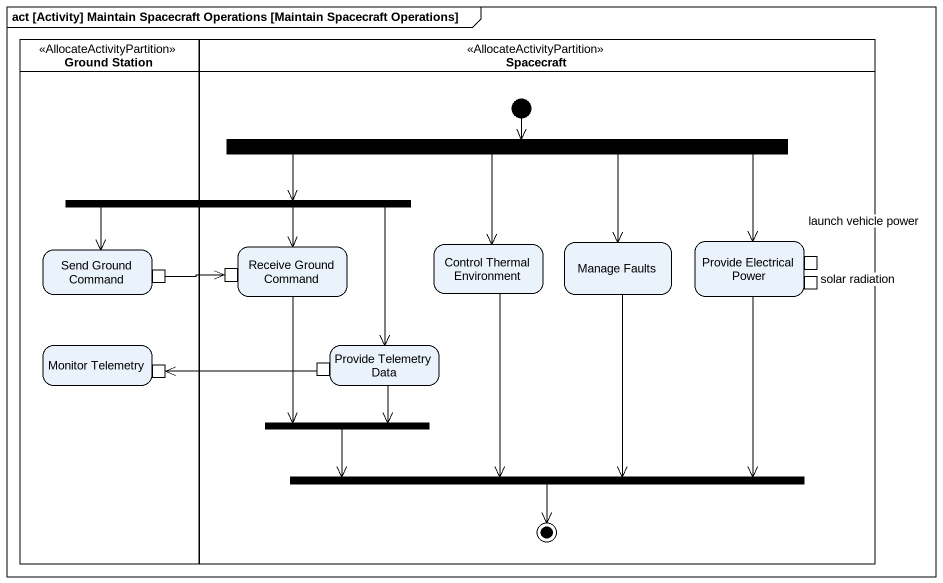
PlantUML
@startuml
mainframe act [Activity] Maintain Spacecraft Operations [Maintain Spacecraft Operations]
hide empty description
state "Ground Station" as Ground_Station <<AllocateActivityPartition>> {
  state "Send Ground Command" as Send_Ground_Command {
    state pin1 <<outputPin>>
  }
  state "Monitor Telemetry" as Monitor_Telemetry {
    state pin3 <<inputPin>>
  }
}
state Spacecraft <<AllocateActivityPartition>> {
  state fork1 <<fork>>
  state "Receive Ground Command" as Receive_Ground_Command {
    state pin2 <<inputPin>>
  }
  state "Control Thermal Environment" as Control_Thermal_Environment
  state "Manage Faults" as Manage_Faults
  state "Provide Electrical Power" as Provide_Electrical_Power {
    state "launch vehicle power" as launch_vehicle_power <<inputPin>>
    state "solar radiation" as solar_radiation <<inputPin>>
  }
  state "Provide Telemetry Data" as Provide_Telemetry_Data {
    state pin4 <<outputPin>>
  }
  state fork3 <<join>>
  state fork4 <<join>>
  [*] --> fork1
  fork4 --> [*]
}
state fork2 <<fork>>
fork1 -left-> fork2
fork1 --> Control_Thermal_Environment
fork1 --> Manage_Faults
fork1 -right-> Provide_Electrical_Power
fork2 -left-> Send_Ground_Command
fork2 --> Receive_Ground_Command
fork2 --> Provide_Telemetry_Data
pin1 -right-> pin2
Receive_Ground_Command --> fork3
Control_Thermal_Environment --> fork4
Manage_Faults --> fork4
Provide_Electrical_Power --> fork4
pin4 -left-> pin3
Provide_Telemetry_Data --> fork3
fork3 -right-> fork4
@enduml
